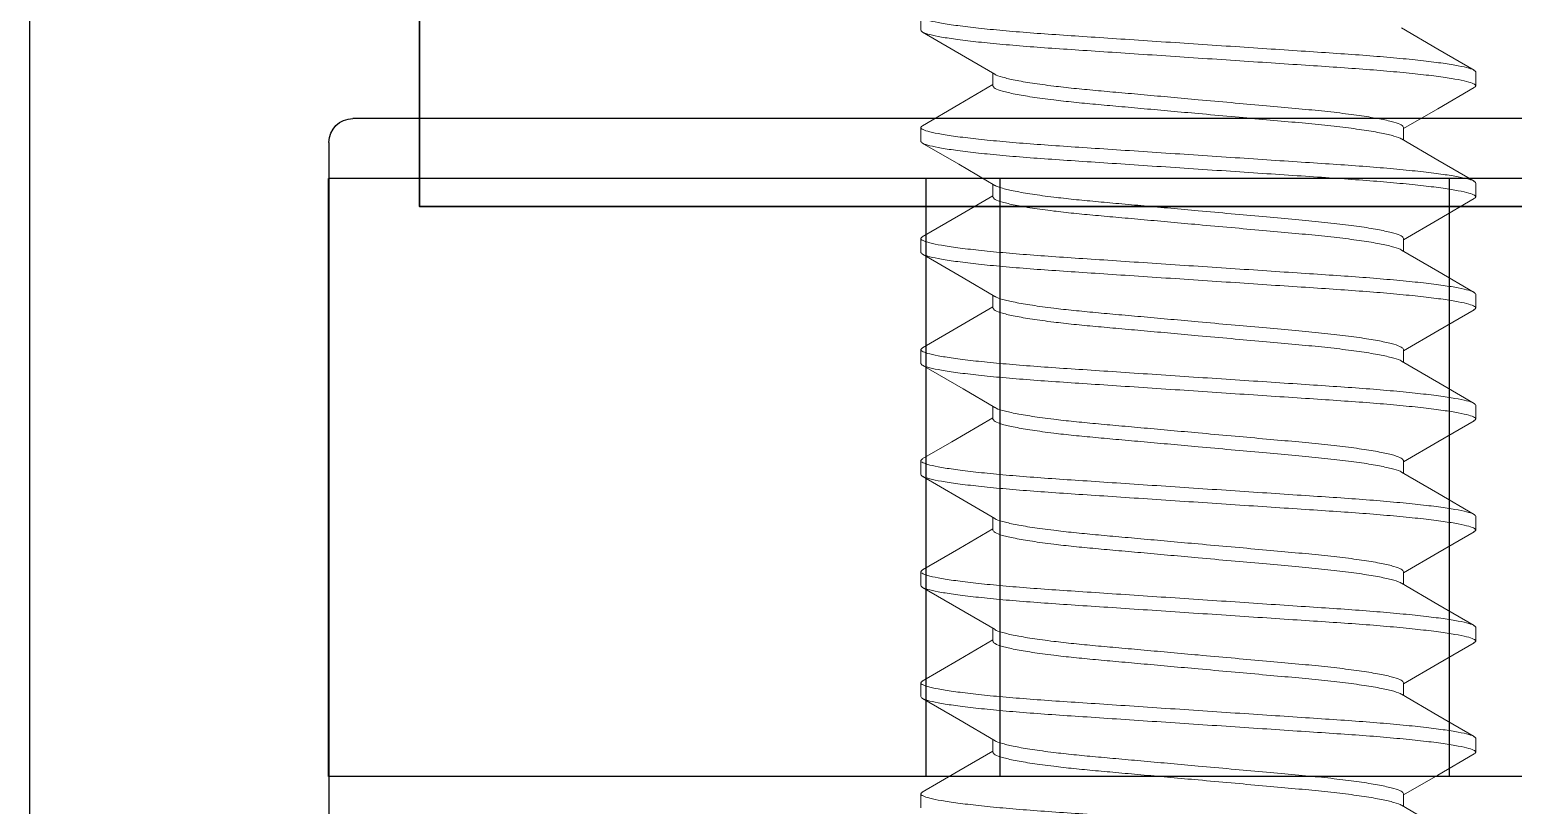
# Model space of a CAD drawing. Extents: x -82 to 113, y -82 to 93.
# Drawn here: x 18.032 to 18.653, y 85.308 to 85.632 of the extents above; entities that cross this region are included whole.
import ezdxf

# ---------------------------------------------------------------- set-up
doc = ezdxf.new("R2010")
doc.units = 0
doc.header["$MEASUREMENT"] = 0
for name, pattern in [('C', [0]), ('HIDDEN', [0.375, 0.25, -0.125]), ('SLD-Solid', [0])]:
    doc.linetypes.add(name, pattern=pattern)
doc.layers.get('0').update_dxf_attribs({"linetype": 'CONTINUOUS'})
for name, color, linetype in [('BACK_PLATE', 1, 'CONTINUOUS'), ('DIM', 7, 'CONTINUOUS'), ('INERTIA', 7, 'CONTINUOUS'), ('VENT', 5, 'CONTINUOUS')]:
    doc.layers.add(name, color=color, linetype=linetype)

# ---------------------------------------------------------------- blocks, each defined once
blk = doc.blocks.new('3552')
at = {"layer": 'BACK_PLATE'}
for p, q in [((696.09309, 57.24929), (695.84309, 57.24929)), ((695.84309, 55.71804), (695.84309, 57.24929)), ((696.09309, 55.71804), (696.09309, 57.24929))]:
    blk.add_line(p, q, dxfattribs=at)
at = {"layer": 'BACK_PLATE', "linetype": 'HIDDEN'}
for p, q in [((696.09309, 56.99929), (695.84309, 56.99929)), ((696.09309, 56.96829), (695.84309, 56.96829)), ((696.09309, 56.78029), (695.84309, 56.78029))]:
    blk.add_line(p, q, dxfattribs=at)
blk = doc.blocks.new('91251A555')
at = {"color": 7, "linetype": 'SLD-Solid', "lineweight": 15}
for p, q in [((2.34997, 0.11607), (2.34416, 0.11607)), ((2.3964, 0.11607), (2.39059, 0.11607)), ((2.44282, 0.11607), (2.43702, 0.11607)), ((2.48925, 0.11607), (2.48345, 0.11607)), ((2.53568, 0.11607), (2.52988, 0.11607)), ((2.58211, 0.11607), (2.5763, 0.11607)), ((2.62854, 0.11607), (2.62273, 0.11607)), ((2.67496, 0.11607), (2.66916, 0.11607)), ((2.37318, 0.08591), (2.36786, 0.08591)), ((2.41961, 0.08591), (2.41429, 0.08591)), ((2.46604, 0.08591), (2.46072, 0.08591)), ((2.51247, 0.08591), (2.50715, 0.08591)), ((2.55889, 0.08591), (2.55357, 0.08591)), ((2.60532, 0.08591), (2.6, 0.08591)), ((2.65175, 0.08591), (2.64643, 0.08591)), ((2.39059, -0.08591), (2.39591, -0.08591)), ((2.43702, -0.08591), (2.44234, -0.08591)), ((2.48345, -0.08591), (2.48877, -0.08591)), ((2.52988, -0.08591), (2.5352, -0.08591)), ((2.5763, -0.08591), (2.58162, -0.08591)), ((2.62273, -0.08591), (2.62805, -0.08591)), ((2.66916, -0.08591), (2.67448, -0.08591)), ((2.36738, -0.11607), (2.37318, -0.11607)), ((2.41381, -0.11607), (2.41961, -0.11607)), ((2.46023, -0.11607), (2.46604, -0.11607)), ((2.50666, -0.11607), (2.51247, -0.11607)), ((2.55309, -0.11607), (2.55889, -0.11607)), ((2.59952, -0.11607), (2.60532, -0.11607)), ((2.64595, -0.11607), (2.65175, -0.11607))]:
    blk.add_line(p, q, dxfattribs=at)
at = {"color": 7, "linetype": 'SLD-Solid', "lineweight": 15, "flags": 128}
for points in [[(2.36837, 0.08504), (2.36118, 0.09738), (2.3507, 0.11542)], [(2.38986, 0.11542), (2.38102, 0.1002), (2.3727, 0.08591)], [(2.4148, 0.08504), (2.40596, 0.10022), (2.39712, 0.11544)], [(2.4363, 0.11543), (2.42691, 0.09928), (2.41913, 0.08591)], [(2.46123, 0.08503), (2.45349, 0.09832), (2.44355, 0.11542)], [(2.48272, 0.11542), (2.47334, 0.09928), (2.46555, 0.08591)], [(2.50764, 0.08506), (2.4999, 0.09836), (2.48996, 0.11546)], [(2.52915, 0.11543), (2.52198, 0.10308), (2.51198, 0.08591)], [(2.55409, 0.08503), (2.54525, 0.10021), (2.5364, 0.11543)], [(2.57557, 0.11542), (2.56673, 0.10021), (2.55841, 0.08591)], [(2.60053, 0.08501), (2.59169, 0.10019), (2.58284, 0.11541)], [(2.62201, 0.11543), (2.61317, 0.10022), (2.60484, 0.08591)], [(2.64695, 0.08502), (2.63811, 0.1002), (2.62927, 0.11542)], [(2.66844, 0.11543), (2.6596, 0.10022), (2.65127, 0.08591)], [(2.34896, -0.08501), (2.3578, -0.10019), (2.36664, -0.11541)], [(2.37391, -0.11542), (2.38275, -0.10021), (2.39108, -0.08591)], [(2.39541, -0.08506), (2.40425, -0.10024), (2.41309, -0.11545)], [(2.42033, -0.11543), (2.42917, -0.10022), (2.4375, -0.08591)], [(2.44183, -0.08504), (2.45067, -0.10022), (2.45952, -0.11544)], [(2.46678, -0.11541), (2.47562, -0.10019), (2.48393, -0.08591)], [(2.48827, -0.08505), (2.49739, -0.10071), (2.50595, -0.11546)], [(2.51319, -0.11543), (2.52203, -0.10022), (2.53036, -0.08591)], [(2.53467, -0.08501), (2.54351, -0.10019), (2.55235, -0.11541)], [(2.55961, -0.11544), (2.56846, -0.10022), (2.57679, -0.08591)], [(2.58111, -0.08503), (2.58996, -0.10022), (2.5988, -0.11544)], [(2.60604, -0.11543), (2.61488, -0.10022), (2.62322, -0.08591)], [(2.62754, -0.08503), (2.63638, -0.10022), (2.64523, -0.11544)], [(2.65247, -0.11544), (2.66131, -0.10022), (2.66964, -0.08591)], [(2.67396, -0.08502), (2.6828, -0.10021), (2.69165, -0.11542)]]:
    blk.add_lwpolyline(points, dxfattribs=at)
at = {"color": 7, "linetype": 'SLD-Solid', "lineweight": 15}
for points, knots in [([(2.36738, -0.11607), (2.36709, -0.11589), (2.3665, -0.11552), (2.36555, -0.11253), (2.36454, -0.10767), (2.36351, -0.10082), (2.36248, -0.09218), (2.36147, -0.082), (2.36052, -0.07059), (2.35964, -0.05819), (2.35876, -0.04484), (2.35781, -0.03055), (2.3568, -0.01548), (2.35577, 0), (2.35474, 0.01548), (2.35374, 0.03055), (2.35278, 0.04484), (2.3519, 0.05819), (2.35103, 0.07059), (2.35007, 0.082), (2.34907, 0.09218), (2.34803, 0.10082), (2.347, 0.10766), (2.346, 0.11256), (2.34504, 0.1154), (2.34421, 0.11644), (2.34367, 0.11565), (2.34343, 0.11529)], [0, 0, 0, 0, 0.0390777, 0.0791837, 0.120006, 0.1611963, 0.2023866, 0.243209, 0.283315, 0.3223927, 0.3614703, 0.4015763, 0.4423987, 0.483589, 0.5247793, 0.5656016, 0.6057077, 0.6447853, 0.683863, 0.723969, 0.7647913, 0.8059816, 0.8471719, 0.8879943, 0.9281003, 0.967178, 1, 1, 1, 1]), ([(2.37391, -0.11529), (2.37367, -0.11565), (2.37313, -0.11644), (2.37231, -0.1154), (2.37135, -0.11256), (2.37035, -0.10766), (2.36931, -0.10082), (2.36828, -0.09218), (2.36728, -0.082), (2.36632, -0.07059), (2.36544, -0.05819), (2.36457, -0.04484), (2.36361, -0.03055), (2.36261, -0.01548), (2.36158, 0), (2.36054, 0.01548), (2.35954, 0.03055), (2.35858, 0.04484), (2.35771, 0.05819), (2.35683, 0.07059), (2.35587, 0.082), (2.35487, 0.09218), (2.35384, 0.10082), (2.3528, 0.10767), (2.3518, 0.11253), (2.35084, 0.11552), (2.35026, 0.11589), (2.34997, 0.11607)], [0, 0, 0, 0, 0.03253, 0.07162, 0.111738, 0.152572, 0.193775, 0.234978, 0.275813, 0.315931, 0.35502, 0.39411, 0.434228, 0.475062, 0.516265, 0.557468, 0.598302, 0.638421, 0.67751, 0.716599, 0.756718, 0.797552, 0.838755, 0.879958, 0.920792, 0.960911, 1, 1, 1, 1]), ([(2.41381, -0.11607), (2.41352, -0.11589), (2.41293, -0.11552), (2.41197, -0.11253), (2.41097, -0.10767), (2.40994, -0.10082), (2.40891, -0.09218), (2.4079, -0.082), (2.40694, -0.07059), (2.40607, -0.05819), (2.40519, -0.04484), (2.40424, -0.03055), (2.40323, -0.01548), (2.4022, 0), (2.40117, 0.01548), (2.40016, 0.03055), (2.39921, 0.04484), (2.39833, 0.05819), (2.39745, 0.07059), (2.3965, 0.082), (2.39549, 0.09218), (2.39446, 0.10082), (2.39343, 0.10766), (2.39243, 0.11256), (2.39147, 0.1154), (2.39064, 0.11644), (2.3901, 0.11565), (2.38986, 0.11529)], [0, 0, 0, 0, 0.0390839, 0.0791964, 0.1200253, 0.1612222, 0.2024191, 0.243248, 0.2833605, 0.3224444, 0.3615283, 0.4016408, 0.4424697, 0.4836666, 0.5248635, 0.5656925, 0.6058049, 0.6448888, 0.6839728, 0.7240852, 0.7649141, 0.806111, 0.8473079, 0.8881369, 0.9282493, 0.9673332, 1, 1, 1, 1]), ([(2.42034, -0.1153), (2.42009, -0.11565), (2.41956, -0.11644), (2.41873, -0.1154), (2.41778, -0.11256), (2.41677, -0.10766), (2.41574, -0.10082), (2.41471, -0.09218), (2.4137, -0.082), (2.41275, -0.07059), (2.41187, -0.05819), (2.411, -0.04484), (2.41004, -0.03055), (2.40904, -0.01548), (2.408, 0), (2.40697, 0.01548), (2.40597, 0.03055), (2.40501, 0.04484), (2.40413, 0.05819), (2.40326, 0.07059), (2.4023, 0.082), (2.4013, 0.09218), (2.40026, 0.10082), (2.39923, 0.10767), (2.39823, 0.11253), (2.39727, 0.11552), (2.39669, 0.11589), (2.3964, 0.11607)], [0, 0, 0, 0, 0.032279, 0.071379, 0.111507, 0.152353, 0.193566, 0.23478, 0.275625, 0.315753, 0.354853, 0.393953, 0.434081, 0.474926, 0.51614, 0.557353, 0.598198, 0.638327, 0.677426, 0.716526, 0.756655, 0.7975, 0.838713, 0.879927, 0.920772, 0.9609, 1, 1, 1, 1]), ([(2.46023, -0.11607), (2.45994, -0.11589), (2.45936, -0.11552), (2.4584, -0.11253), (2.4574, -0.10767), (2.45637, -0.10082), (2.45533, -0.09218), (2.45433, -0.082), (2.45337, -0.07059), (2.4525, -0.05819), (2.45162, -0.04484), (2.45066, -0.03055), (2.44966, -0.01548), (2.44863, 0), (2.4476, 0.01548), (2.44659, 0.03055), (2.44564, 0.04484), (2.44476, 0.05819), (2.44388, 0.07059), (2.44293, 0.082), (2.44192, 0.09218), (2.44089, 0.10082), (2.43986, 0.10766), (2.43885, 0.11256), (2.4379, 0.1154), (2.43707, 0.11644), (2.43654, 0.11565), (2.43629, 0.1153)], [0, 0, 0, 0, 0.039095, 0.079219, 0.12006, 0.161269, 0.202477, 0.243318, 0.283442, 0.322537, 0.361633, 0.401757, 0.442597, 0.483806, 0.525015, 0.565856, 0.60598, 0.645075, 0.68417, 0.724294, 0.765135, 0.806344, 0.847552, 0.888393, 0.928517, 0.967612, 1, 1, 1, 1]), ([(2.46678, -0.11528), (2.46653, -0.11565), (2.46599, -0.11644), (2.46516, -0.1154), (2.4642, -0.11256), (2.4632, -0.10766), (2.46217, -0.10082), (2.46114, -0.09218), (2.46013, -0.082), (2.45918, -0.07059), (2.4583, -0.05819), (2.45742, -0.04484), (2.45647, -0.03055), (2.45546, -0.01548), (2.45443, 0), (2.4534, 0.01548), (2.45239, 0.03055), (2.45144, 0.04484), (2.45056, 0.05819), (2.44969, 0.07059), (2.44873, 0.082), (2.44773, 0.09218), (2.44669, 0.10082), (2.44566, 0.10767), (2.44466, 0.11253), (2.4437, 0.11552), (2.44311, 0.11589), (2.44282, 0.11607)], [0, 0, 0, 0, 0.0329388, 0.0720117, 0.1121129, 0.1529303, 0.1941156, 0.235301, 0.2761184, 0.3162196, 0.3552925, 0.3943654, 0.4344666, 0.475284, 0.5164694, 0.5576547, 0.5984721, 0.6385733, 0.6776462, 0.7167192, 0.7568204, 0.7976378, 0.8388231, 0.8800085, 0.9208259, 0.9609271, 1, 1, 1, 1]), ([(2.50666, -0.11607), (2.50637, -0.11589), (2.50579, -0.11552), (2.50483, -0.11253), (2.50383, -0.10767), (2.50279, -0.10082), (2.50176, -0.09218), (2.50076, -0.082), (2.4998, -0.07059), (2.49892, -0.05819), (2.49805, -0.04484), (2.49709, -0.03055), (2.49609, -0.01548), (2.49506, 0), (2.49402, 0.01548), (2.49302, 0.03055), (2.49206, 0.04484), (2.49119, 0.05819), (2.49031, 0.07059), (2.48935, 0.082), (2.48835, 0.09218), (2.48732, 0.10082), (2.48629, 0.10766), (2.48528, 0.11256), (2.48432, 0.1154), (2.4835, 0.11644), (2.48296, 0.11565), (2.48272, 0.11529)], [0, 0, 0, 0, 0.039088, 0.079205, 0.120039, 0.16124, 0.202442, 0.243275, 0.283392, 0.322481, 0.361569, 0.401686, 0.442519, 0.483721, 0.524923, 0.565756, 0.605873, 0.644961, 0.68405, 0.724167, 0.765, 0.806202, 0.847403, 0.888237, 0.928354, 0.967442, 1, 1, 1, 1]), ([(2.5132, -0.11529), (2.51295, -0.11565), (2.51241, -0.11644), (2.51159, -0.1154), (2.51063, -0.11256), (2.50963, -0.10766), (2.5086, -0.10082), (2.50756, -0.09218), (2.50656, -0.082), (2.5056, -0.07059), (2.50473, -0.05819), (2.50385, -0.04484), (2.5029, -0.03055), (2.50189, -0.01548), (2.50086, 0), (2.49983, 0.01548), (2.49882, 0.03055), (2.49787, 0.04484), (2.49699, 0.05819), (2.49611, 0.07059), (2.49516, 0.082), (2.49415, 0.09218), (2.49312, 0.10082), (2.49209, 0.10767), (2.49108, 0.11253), (2.49013, 0.11552), (2.48954, 0.11589), (2.48925, 0.11607)], [0, 0, 0, 0, 0.032433, 0.071527, 0.111649, 0.152488, 0.193695, 0.234901, 0.27574, 0.315862, 0.354956, 0.394049, 0.434171, 0.47501, 0.516217, 0.557424, 0.598262, 0.638384, 0.677478, 0.716571, 0.756693, 0.797532, 0.838739, 0.879946, 0.920785, 0.960907, 1, 1, 1, 1]), ([(2.55309, -0.11607), (2.5528, -0.11589), (2.55221, -0.11552), (2.55126, -0.11253), (2.55025, -0.10767), (2.54922, -0.10082), (2.54819, -0.09218), (2.54719, -0.082), (2.54623, -0.07059), (2.54535, -0.05819), (2.54448, -0.04484), (2.54352, -0.03055), (2.54252, -0.01548), (2.54148, 0), (2.54045, 0.01548), (2.53945, 0.03055), (2.53849, 0.04484), (2.53761, 0.05819), (2.53674, 0.07059), (2.53578, 0.082), (2.53478, 0.09218), (2.53375, 0.10082), (2.53271, 0.10766), (2.53171, 0.11256), (2.53075, 0.1154), (2.52993, 0.11644), (2.52939, 0.11565), (2.52915, 0.11529)], [0, 0, 0, 0, 0.039092, 0.079213, 0.120051, 0.161257, 0.202462, 0.2433, 0.283421, 0.322513, 0.361605, 0.401726, 0.442564, 0.48377, 0.524975, 0.565813, 0.605934, 0.645026, 0.684118, 0.724239, 0.765077, 0.806283, 0.847488, 0.888326, 0.928447, 0.967539, 1, 1, 1, 1]), ([(2.55962, -0.1153), (2.55938, -0.11566), (2.55884, -0.11644), (2.55802, -0.1154), (2.55706, -0.11256), (2.55606, -0.10766), (2.55502, -0.10082), (2.55399, -0.09218), (2.55299, -0.082), (2.55203, -0.07059), (2.55116, -0.05819), (2.55028, -0.04484), (2.54932, -0.03055), (2.54832, -0.01548), (2.54729, 0), (2.54625, 0.01548), (2.54525, 0.03055), (2.54429, 0.04484), (2.54342, 0.05819), (2.54254, 0.07059), (2.54159, 0.082), (2.54058, 0.09218), (2.53955, 0.10082), (2.53852, 0.10767), (2.53751, 0.11253), (2.53656, 0.11552), (2.53597, 0.11589), (2.53568, 0.11607)], [0, 0, 0, 0, 0.032227, 0.071329, 0.11146, 0.152307, 0.193523, 0.234739, 0.275586, 0.315717, 0.354818, 0.39392, 0.434051, 0.474898, 0.516114, 0.557329, 0.598177, 0.638307, 0.677409, 0.716511, 0.756642, 0.797489, 0.838705, 0.87992, 0.920768, 0.960898, 1, 1, 1, 1]), ([(2.59952, -0.11607), (2.59923, -0.11589), (2.59864, -0.11552), (2.59769, -0.11253), (2.59668, -0.10767), (2.59565, -0.10082), (2.59462, -0.09218), (2.59361, -0.082), (2.59266, -0.07059), (2.59178, -0.05819), (2.5909, -0.04484), (2.58995, -0.03055), (2.58894, -0.01548), (2.58791, 0), (2.58688, 0.01548), (2.58588, 0.03055), (2.58492, 0.04484), (2.58404, 0.05819), (2.58317, 0.07059), (2.58221, 0.082), (2.58121, 0.09218), (2.58017, 0.10082), (2.57914, 0.10766), (2.57814, 0.11256), (2.57718, 0.1154), (2.57635, 0.11644), (2.57581, 0.11565), (2.57557, 0.11529)], [0, 0, 0, 0, 0.039083, 0.079195, 0.120024, 0.16122, 0.202416, 0.243245, 0.283357, 0.32244, 0.361523, 0.401635, 0.442464, 0.48366, 0.524857, 0.565685, 0.605797, 0.64488, 0.683964, 0.724076, 0.764904, 0.8061, 0.847297, 0.888125, 0.928237, 0.96732, 1, 1, 1, 1]), ([(2.60605, -0.1153), (2.60581, -0.11565), (2.60527, -0.11644), (2.60445, -0.1154), (2.60349, -0.11256), (2.60249, -0.10766), (2.60145, -0.10082), (2.60042, -0.09218), (2.59942, -0.082), (2.59846, -0.07059), (2.59758, -0.05819), (2.59671, -0.04484), (2.59575, -0.03055), (2.59475, -0.01548), (2.59372, 0), (2.59268, 0.01548), (2.59168, 0.03055), (2.59072, 0.04484), (2.58985, 0.05819), (2.58897, 0.07059), (2.58801, 0.082), (2.58701, 0.09218), (2.58598, 0.10082), (2.58494, 0.10767), (2.58394, 0.11253), (2.58298, 0.11552), (2.5824, 0.11589), (2.58211, 0.11607)], [0, 0, 0, 0, 0.0323221, 0.07142, 0.1115467, 0.1523902, 0.1936018, 0.2348134, 0.2756568, 0.3157836, 0.3548814, 0.3939793, 0.434106, 0.4749495, 0.5161611, 0.5573727, 0.5982161, 0.6383429, 0.6774407, 0.7165386, 0.7566653, 0.7975088, 0.8387204, 0.8799319, 0.9207754, 0.9609021, 1, 1, 1, 1]), ([(2.64595, -0.11607), (2.64566, -0.11589), (2.64507, -0.11552), (2.64411, -0.11253), (2.64311, -0.10767), (2.64208, -0.10082), (2.64105, -0.09218), (2.64004, -0.082), (2.63908, -0.07059), (2.63821, -0.05819), (2.63733, -0.04484), (2.63638, -0.03055), (2.63537, -0.01548), (2.63434, 0), (2.63331, 0.01548), (2.6323, 0.03055), (2.63135, 0.04484), (2.63047, 0.05819), (2.62959, 0.07059), (2.62864, 0.082), (2.62763, 0.09218), (2.6266, 0.10082), (2.62557, 0.10766), (2.62457, 0.11256), (2.62361, 0.1154), (2.62279, 0.11644), (2.62225, 0.11565), (2.622, 0.1153)], [0, 0, 0, 0, 0.039097, 0.079223, 0.120065, 0.161276, 0.202486, 0.243329, 0.283455, 0.322552, 0.361648, 0.401774, 0.442617, 0.483827, 0.525038, 0.56588, 0.606006, 0.645103, 0.6842, 0.724326, 0.765168, 0.806379, 0.847589, 0.888432, 0.928558, 0.967655, 1, 1, 1, 1]), ([(2.65248, -0.1153), (2.65223, -0.11566), (2.6517, -0.11644), (2.65087, -0.1154), (2.64992, -0.11256), (2.64891, -0.10766), (2.64788, -0.10082), (2.64685, -0.09218), (2.64584, -0.082), (2.64489, -0.07059), (2.64401, -0.05819), (2.64314, -0.04484), (2.64218, -0.03055), (2.64118, -0.01548), (2.64014, 0), (2.63911, 0.01548), (2.63811, 0.03055), (2.63715, 0.04484), (2.63627, 0.05819), (2.6354, 0.07059), (2.63444, 0.082), (2.63344, 0.09218), (2.63241, 0.10082), (2.63137, 0.10767), (2.63037, 0.11253), (2.62941, 0.11552), (2.62883, 0.11589), (2.62854, 0.11607)], [0, 0, 0, 0, 0.032235, 0.071336, 0.111467, 0.152314, 0.193529, 0.234744, 0.275592, 0.315722, 0.354823, 0.393925, 0.434055, 0.474902, 0.516117, 0.557333, 0.59818, 0.63831, 0.677412, 0.716513, 0.756643, 0.797491, 0.838706, 0.879921, 0.920768, 0.960899, 1, 1, 1, 1]), ([(2.69237, -0.11607), (2.69208, -0.11589), (2.6915, -0.11552), (2.69054, -0.11253), (2.68954, -0.10767), (2.68851, -0.10082), (2.68747, -0.09218), (2.68647, -0.082), (2.68551, -0.07059), (2.68464, -0.05819), (2.68376, -0.04484), (2.6828, -0.03055), (2.6818, -0.01548), (2.68077, 0), (2.67974, 0.01548), (2.67873, 0.03055), (2.67777, 0.04484), (2.6769, 0.05819), (2.67602, 0.07059), (2.67507, 0.082), (2.67406, 0.09218), (2.67303, 0.10082), (2.672, 0.10766), (2.67099, 0.11256), (2.67004, 0.1154), (2.66921, 0.11644), (2.66868, 0.11565), (2.66843, 0.1153)], [0, 0, 0, 0, 0.039097, 0.079223, 0.120066, 0.161277, 0.202487, 0.24333, 0.283456, 0.322553, 0.36165, 0.401776, 0.442619, 0.48383, 0.525041, 0.565884, 0.60601, 0.645107, 0.684204, 0.72433, 0.765172, 0.806383, 0.847594, 0.888437, 0.928563, 0.96766, 1, 1, 1, 1]), ([(2.39059, -0.08591), (2.39024, -0.08572), (2.38953, -0.08533), (2.38836, -0.08211), (2.38714, -0.07692), (2.3859, -0.06971), (2.38469, -0.06079), (2.38354, -0.05056), (2.38252, -0.03924), (2.38141, -0.02693), (2.38022, -0.01372), (2.37905, -0.00076), (2.37795, 0.01146), (2.37695, 0.02261), (2.37599, 0.03319), (2.37512, 0.04307), (2.37424, 0.05225), (2.37322, 0.06127), (2.37208, 0.0697), (2.37083, 0.07696), (2.36961, 0.08199), (2.36879, 0.08461), (2.3684, 0.08496), (2.36837, 0.08498)], [0, 0, 0, 0, 0.050925, 0.103368, 0.15672, 0.210305, 0.263427, 0.315427, 0.365954, 0.417447, 0.470265, 0.523772, 0.568405, 0.612637, 0.656088, 0.698417, 0.740747, 0.784197, 0.837319, 0.890904, 0.944256, 0.996699, 1, 1, 1, 1]), ([(2.39541, -0.08499), (2.39539, -0.08497), (2.39499, -0.08462), (2.39416, -0.082), (2.39294, -0.07696), (2.3917, -0.0697), (2.39049, -0.0608), (2.38935, -0.05056), (2.38832, -0.03924), (2.38721, -0.02693), (2.38602, -0.01372), (2.38486, -0.00076), (2.38376, 0.01146), (2.38275, 0.02261), (2.3818, 0.03319), (2.38092, 0.04307), (2.38004, 0.05225), (2.37902, 0.06127), (2.37788, 0.06971), (2.37664, 0.07692), (2.37541, 0.08211), (2.37424, 0.08533), (2.37353, 0.08572), (2.37318, 0.08591)], [0, 0, 0, 0, 0.003908, 0.05632, 0.109639, 0.163192, 0.216281, 0.26825, 0.318746, 0.370207, 0.422993, 0.476467, 0.521073, 0.565278, 0.608702, 0.651006, 0.693309, 0.736733, 0.789823, 0.843375, 0.896695, 0.949106, 1, 1, 1, 1]), ([(2.43702, -0.08591), (2.43667, -0.08572), (2.43596, -0.08533), (2.43479, -0.08211), (2.43357, -0.07692), (2.43232, -0.06971), (2.43112, -0.06079), (2.42997, -0.05056), (2.42895, -0.03924), (2.42784, -0.02693), (2.42665, -0.01372), (2.42548, -0.00076), (2.42438, 0.01146), (2.42338, 0.02261), (2.42242, 0.03319), (2.42154, 0.04307), (2.42067, 0.05225), (2.41965, 0.06127), (2.4185, 0.0697), (2.41726, 0.07696), (2.41604, 0.08199), (2.41521, 0.08461), (2.41482, 0.08496), (2.4148, 0.08498)], [0, 0, 0, 0, 0.0509236, 0.1033653, 0.1567164, 0.2102998, 0.2634205, 0.3154192, 0.3659447, 0.417436, 0.4702528, 0.5237585, 0.5683908, 0.6126215, 0.6560709, 0.6983992, 0.7407275, 0.7841769, 0.8372976, 0.890881, 0.9442321, 0.9966738, 1, 1, 1, 1]), ([(2.44183, -0.08498), (2.44181, -0.08496), (2.44142, -0.08461), (2.44059, -0.08199), (2.43937, -0.07696), (2.43813, -0.0697), (2.43692, -0.0608), (2.43578, -0.05056), (2.43475, -0.03924), (2.43364, -0.02693), (2.43245, -0.01372), (2.43129, -0.00076), (2.43018, 0.01146), (2.42918, 0.02261), (2.42822, 0.03319), (2.42735, 0.04307), (2.42647, 0.05225), (2.42545, 0.06127), (2.42431, 0.06971), (2.42306, 0.07692), (2.42184, 0.08211), (2.42067, 0.08533), (2.41996, 0.08572), (2.41961, 0.08591)], [0, 0, 0, 0, 0.003401, 0.055839, 0.109186, 0.162765, 0.215882, 0.267877, 0.318399, 0.369886, 0.422699, 0.476201, 0.520829, 0.565057, 0.608503, 0.650828, 0.693153, 0.736599, 0.789716, 0.843295, 0.896642, 0.94908, 1, 1, 1, 1]), ([(2.48345, -0.08591), (2.4831, -0.08572), (2.48239, -0.08533), (2.48122, -0.08211), (2.47999, -0.07692), (2.47875, -0.06971), (2.47754, -0.06079), (2.4764, -0.05056), (2.47537, -0.03924), (2.47427, -0.02693), (2.47308, -0.01372), (2.47191, -0.00076), (2.47081, 0.01146), (2.46981, 0.02261), (2.46885, 0.03319), (2.46797, 0.04307), (2.4671, 0.05225), (2.46607, 0.06127), (2.46493, 0.0697), (2.46369, 0.07696), (2.46247, 0.08199), (2.46164, 0.08461), (2.46126, 0.08496), (2.46123, 0.08497)], [0, 0, 0, 0, 0.050934, 0.103387, 0.15675, 0.210345, 0.263477, 0.315487, 0.366023, 0.417525, 0.470354, 0.523871, 0.568513, 0.612753, 0.656212, 0.698549, 0.740886, 0.784345, 0.837477, 0.891072, 0.944435, 0.996888, 1, 1, 1, 1]), ([(2.48826, -0.08499), (2.48824, -0.08496), (2.48785, -0.08462), (2.48702, -0.08199), (2.4858, -0.07696), (2.48456, -0.0697), (2.48335, -0.0608), (2.4822, -0.05056), (2.48118, -0.03924), (2.48007, -0.02693), (2.47888, -0.01372), (2.47771, -0.00076), (2.47661, 0.01146), (2.47561, 0.02261), (2.47465, 0.03319), (2.47378, 0.04307), (2.4729, 0.05225), (2.47188, 0.06127), (2.47073, 0.06971), (2.46949, 0.07692), (2.46827, 0.08211), (2.4671, 0.08533), (2.46639, 0.08572), (2.46604, 0.08591)], [0, 0, 0, 0, 0.003688, 0.056111, 0.109443, 0.163007, 0.216108, 0.268088, 0.318595, 0.370068, 0.422865, 0.476351, 0.520967, 0.565182, 0.608616, 0.650929, 0.693242, 0.736675, 0.789777, 0.843341, 0.896672, 0.949095, 1, 1, 1, 1]), ([(2.52988, -0.08591), (2.52953, -0.08572), (2.52882, -0.08533), (2.52765, -0.08211), (2.52642, -0.07692), (2.52518, -0.06971), (2.52397, -0.06079), (2.52283, -0.05056), (2.5218, -0.03924), (2.5207, -0.02693), (2.51951, -0.01372), (2.51834, -0.00076), (2.51724, 0.01146), (2.51623, 0.02261), (2.51528, 0.03319), (2.5144, 0.04307), (2.51352, 0.05225), (2.5125, 0.06127), (2.51136, 0.0697), (2.51012, 0.07696), (2.5089, 0.082), (2.50806, 0.08462), (2.50767, 0.08497), (2.50765, 0.08499)], [0, 0, 0, 0, 0.050894, 0.103306, 0.156626, 0.210179, 0.263269, 0.315237, 0.365734, 0.417195, 0.469982, 0.523457, 0.568063, 0.612268, 0.655693, 0.697997, 0.7403, 0.783725, 0.836815, 0.890367, 0.943688, 0.996099, 1, 1, 1, 1]), ([(2.53467, -0.08496), (2.53465, -0.08495), (2.53427, -0.0846), (2.53345, -0.08199), (2.53223, -0.07696), (2.53098, -0.0697), (2.52978, -0.0608), (2.52863, -0.05056), (2.52761, -0.03924), (2.5265, -0.02693), (2.52531, -0.01372), (2.52414, -0.00076), (2.52304, 0.01146), (2.52204, 0.02261), (2.52108, 0.03319), (2.5202, 0.04307), (2.51933, 0.05225), (2.51831, 0.06127), (2.51716, 0.06971), (2.51592, 0.07692), (2.5147, 0.08211), (2.51353, 0.08533), (2.51282, 0.08572), (2.51247, 0.08591)], [0, 0, 0, 0, 0.00249, 0.054975, 0.108371, 0.162, 0.215165, 0.267207, 0.317775, 0.36931, 0.422171, 0.475721, 0.520391, 0.564659, 0.608145, 0.650509, 0.692873, 0.736358, 0.789524, 0.843152, 0.896548, 0.949034, 1, 1, 1, 1]), ([(2.5763, -0.08591), (2.57595, -0.08572), (2.57524, -0.08533), (2.57407, -0.08211), (2.57285, -0.07692), (2.57161, -0.06971), (2.5704, -0.06079), (2.56926, -0.05056), (2.56823, -0.03924), (2.56712, -0.02693), (2.56593, -0.01372), (2.56477, -0.00076), (2.56367, 0.01146), (2.56266, 0.02261), (2.56171, 0.03319), (2.56083, 0.04307), (2.55995, 0.05225), (2.55893, 0.06127), (2.55779, 0.0697), (2.55654, 0.07696), (2.55533, 0.08199), (2.5545, 0.08461), (2.55411, 0.08495), (2.55409, 0.08497)], [0, 0, 0, 0, 0.0509377, 0.1033939, 0.1567597, 0.210358, 0.2634934, 0.3155065, 0.3660459, 0.4175515, 0.4703829, 0.5239034, 0.568548, 0.612791, 0.6562524, 0.6985924, 0.7409324, 0.7843938, 0.8375293, 0.8911275, 0.9444933, 0.9969496, 1, 1, 1, 1]), ([(2.58111, -0.08498), (2.58109, -0.08496), (2.5807, -0.08461), (2.57987, -0.08199), (2.57865, -0.07696), (2.57741, -0.0697), (2.5762, -0.0608), (2.57506, -0.05056), (2.57403, -0.03924), (2.57293, -0.02693), (2.57174, -0.01372), (2.57057, -0.00076), (2.56947, 0.01146), (2.56846, 0.02261), (2.56751, 0.03319), (2.56663, 0.04307), (2.56576, 0.05225), (2.56473, 0.06127), (2.56359, 0.06971), (2.56235, 0.07692), (2.56112, 0.08211), (2.55995, 0.08533), (2.55924, 0.08572), (2.55889, 0.08591)], [0, 0, 0, 0, 0.00317, 0.05562, 0.10898, 0.162571, 0.2157, 0.267707, 0.318241, 0.36974, 0.422565, 0.476079, 0.520718, 0.564956, 0.608412, 0.650747, 0.693082, 0.736538, 0.789667, 0.843259, 0.896619, 0.949068, 1, 1, 1, 1]), ([(2.62273, -0.08591), (2.62238, -0.08572), (2.62167, -0.08533), (2.6205, -0.08211), (2.61928, -0.07692), (2.61804, -0.06971), (2.61683, -0.06079), (2.61568, -0.05056), (2.61466, -0.03924), (2.61355, -0.02693), (2.61236, -0.01372), (2.61119, -0.00076), (2.61009, 0.01146), (2.60909, 0.02261), (2.60813, 0.03319), (2.60726, 0.04307), (2.60638, 0.05225), (2.60536, 0.06127), (2.60422, 0.0697), (2.60297, 0.07696), (2.60175, 0.08199), (2.60093, 0.0846), (2.60055, 0.08495), (2.60053, 0.08496)], [0, 0, 0, 0, 0.050963, 0.103444, 0.156836, 0.210461, 0.263622, 0.315661, 0.366225, 0.417755, 0.470613, 0.524159, 0.568826, 0.61309, 0.656573, 0.698934, 0.741294, 0.784777, 0.837938, 0.891563, 0.944955, 0.997437, 1, 1, 1, 1]), ([(2.62754, -0.08498), (2.62752, -0.08496), (2.62713, -0.08461), (2.6263, -0.08199), (2.62508, -0.07696), (2.62384, -0.0697), (2.62263, -0.0608), (2.62149, -0.05056), (2.62046, -0.03924), (2.61935, -0.02693), (2.61816, -0.01372), (2.617, -0.00076), (2.6159, 0.01146), (2.61489, 0.02261), (2.61394, 0.03319), (2.61306, 0.04307), (2.61218, 0.05225), (2.61116, 0.06127), (2.61002, 0.06971), (2.60878, 0.07692), (2.60755, 0.08211), (2.60638, 0.08533), (2.60567, 0.08572), (2.60532, 0.08591)], [0, 0, 0, 0, 0.003154, 0.055605, 0.108965, 0.162558, 0.215688, 0.267695, 0.318229, 0.36973, 0.422556, 0.476071, 0.520711, 0.564949, 0.608406, 0.650741, 0.693077, 0.736534, 0.789664, 0.843257, 0.896617, 0.949068, 1, 1, 1, 1]), ([(2.66916, -0.08591), (2.66881, -0.08572), (2.6681, -0.08533), (2.66693, -0.08211), (2.66571, -0.07692), (2.66446, -0.06971), (2.66326, -0.06079), (2.66211, -0.05056), (2.66109, -0.03924), (2.65998, -0.02693), (2.65879, -0.01372), (2.65762, -0.00076), (2.65652, 0.01146), (2.65552, 0.02261), (2.65456, 0.03319), (2.65368, 0.04307), (2.65281, 0.05225), (2.65179, 0.06127), (2.65064, 0.0697), (2.6494, 0.07696), (2.64818, 0.08199), (2.64736, 0.08461), (2.64697, 0.08495), (2.64695, 0.08497)], [0, 0, 0, 0, 0.050944, 0.103407, 0.15678, 0.210385, 0.263527, 0.315547, 0.366093, 0.417605, 0.470443, 0.523971, 0.568621, 0.61287, 0.656337, 0.698682, 0.741027, 0.784494, 0.837637, 0.891242, 0.944614, 0.997077, 1, 1, 1, 1]), ([(2.67396, -0.08497), (2.67394, -0.08495), (2.67355, -0.08461), (2.67273, -0.08199), (2.67151, -0.07696), (2.67027, -0.0697), (2.66906, -0.0608), (2.66792, -0.05056), (2.66689, -0.03924), (2.66578, -0.02693), (2.66459, -0.01372), (2.66343, -0.00076), (2.66232, 0.01146), (2.66132, 0.02261), (2.66036, 0.03319), (2.65949, 0.04307), (2.65861, 0.05225), (2.65759, 0.06127), (2.65645, 0.06971), (2.6552, 0.07692), (2.65398, 0.08211), (2.65281, 0.08533), (2.6521, 0.08572), (2.65175, 0.08591)], [0, 0, 0, 0, 0.0029245, 0.0553873, 0.1087599, 0.1623649, 0.2155071, 0.2675267, 0.3180725, 0.3695846, 0.4224227, 0.47595, 0.5206002, 0.5648488, 0.6083157, 0.6506611, 0.6930064, 0.7364733, 0.7896155, 0.8432205, 0.896593, 0.9490559, 1, 1, 1, 1])]:
    blk.add_open_spline(points, degree=3, knots=knots, dxfattribs=at)
blk = doc.blocks.new('spacer')
at = {"layer": 'INERTIA', "color": 7, "lineweight": 35}
blk.add_lwpolyline([(-2.59562, 35.89689), (-1.09562, 35.89689), (-1.09562, 37.39689), (-2.59562, 37.39689)], close=True, dxfattribs=at)
blk = doc.blocks.new('3203-2_Sash_Component')
for p, q in [((0.0865, 0.01001), (0.0865, 3.73988)), ((-1.2785, 1.4276), (-0.04871, 1.4276)), ((-0.03871, 1.4176), (-0.03867, 1.1151))]:
    blk.add_line(p, q)
blk.add_arc((-0.04871, 1.4176), 0.01, 0.00806, 90)
blk = doc.blocks.new('3203_Sash_Assembly')
blk.add_blockref('3203-2_Sash_Component', (2.1005, -0.68591))

msp = doc.modelspace()

# ---------------------------------------------------------------- block references
at = {"layer": 'DIM', "xscale": -1, "rotation": 359.9999999994975}
msp.add_blockref('spacer', (17.09953, 49.66157), dxfattribs=at)
at = {"layer": 'INERTIA', "xscale": -1, "rotation": 89.99999999949752}
msp.add_blockref('91251A555', (18.52097, 87.98204), dxfattribs=at)
at = {"layer": 'INERTIA', "color": 7, "linetype": 'C', "xscale": -1, "rotation": 89.99999999949752}
msp.add_blockref('3552', (75.40639, 781.41318), dxfattribs=at)
at = {"layer": 'VENT', "xscale": -1, "rotation": 359.9999999994975}
msp.add_blockref('3203_Sash_Assembly', (20.2191, 84.85349), dxfattribs=at)

doc.saveas('drawing.dxf')
